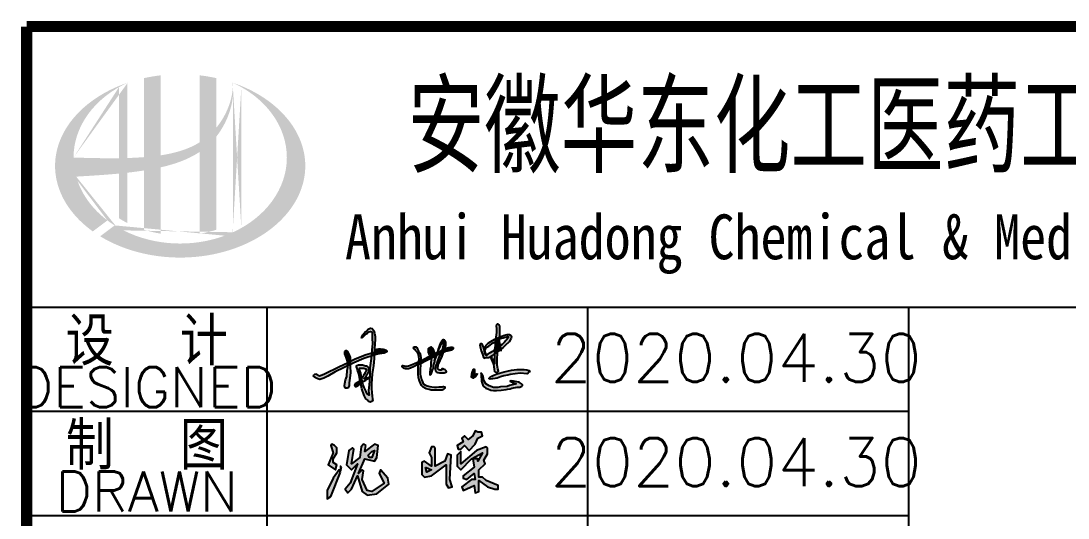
# Model space of a CAD drawing. Header units: millimetres. Extents: x 893615 to 896608, y 39650 to 40458.
# Drawn here: x 895467.2 to 895532.5, y 39689.5 to 39720.5 of the extents above; entities that cross this region are included whole.
import ezdxf
from ezdxf.enums import TextEntityAlignment as Align

# ---------------------------------------------------------------- set-up
doc = ezdxf.new("R2010")
doc.units = ezdxf.units.MM
doc.header["$LTSCALE"] = 1000
doc.header["$MEASUREMENT"] = 0
doc.layers.add('HATCH', color=8, linetype='Continuous')
doc.styles.add('ECEC_TQ', font='txt_l.shx', dxfattribs={"bigfont": 'hztxt_l.shx'})
doc.styles.add('ECEC_TQ_S', font='')
doc.styles.get('ECEC_TQ_S').set_extended_font_data('SimSun')

msp = doc.modelspace()

# ---------------------------------------------------------------- hatches: boundary and pattern name
h = msp.add_hatch(color=256)
edge = h.paths.add_edge_path()
edge.add_spline(control_points=[(895475.93, 39711.362), (895475.991, 39711.375), (895476.052, 39711.39), (895476.543, 39711.508), (895476.969, 39711.638), (895477.719, 39711.95), (895478.048, 39712.119), (895478.357, 39712.325)], knot_values=[61.629012, 61.629012, 61.629012, 61.629012, 63.330431, 63.330431, 75.353634, 75.353634, 85.398649, 85.398649, 85.398649, 85.398649], degree=3, periodic=0)
edge.add_line((895478.357, 39712.325), (895478.357, 39707.223))
edge.add_spline(control_points=[(895478.357, 39707.223), (895478.529, 39707.25), (895478.699, 39707.284), (895479.046, 39707.364), (895479.223, 39707.412), (895479.397, 39707.467)], knot_values=[4.908456, 4.908456, 4.908456, 4.908456, 4.992821, 4.992821, 5.083034, 5.083034, 5.083034, 5.083034], degree=3, periodic=0)
edge.add_line((895479.397, 39707.467), (895479.397, 39713.281))
edge.add_spline(control_points=[(895479.397, 39713.281), (895479.483, 39713.391), (895479.565, 39713.504), (895479.826, 39713.901), (895479.983, 39714.2), (895480.275, 39714.928), (895480.388, 39715.366), (895480.434, 39715.819), (895480.436, 39715.832), (895480.437, 39715.845)], knot_values=[97.991744, 97.991744, 97.991744, 97.991744, 101.64219, 101.64219, 110.337975, 110.337975, 121.934322, 121.934322, 122.270691, 122.270691, 122.270691, 122.270691], degree=3, periodic=0)
edge.add_line((895480.437, 39715.845), (895480.437, 39716.549))
edge.add_spline(control_points=[(895480.437, 39716.549), (895480.436, 39716.472), (895480.433, 39716.396), (895480.427, 39716.319)], knot_values=[126.194075, 126.194075, 126.194075, 126.194075, 128.396762, 128.396762, 128.396762, 128.396762], degree=3, periodic=0)
edge.add_spline(control_points=[(895480.427, 39716.319), (895480.422, 39716.257), (895480.416, 39716.195), (895480.408, 39716.133)], knot_values=[124.417049, 124.417049, 124.417049, 124.417049, 126.194075, 126.194075, 126.194075, 126.194075], degree=3, periodic=0)
edge.add_spline(control_points=[(895480.408, 39716.133), (895480.397, 39716.041), (895480.382, 39715.95), (895480.364, 39715.859)], knot_values=[121.80529, 121.80529, 121.80529, 121.80529, 124.417049, 124.417049, 124.417049, 124.417049], degree=3, periodic=0)
edge.add_spline(control_points=[(895480.364, 39715.859), (895480.34, 39715.738), (895480.311, 39715.616), (895480.276, 39715.496)], knot_values=[118.31574, 118.31574, 118.31574, 118.31574, 121.80529, 121.80529, 121.80529, 121.80529], degree=3, periodic=0)
edge.add_spline(control_points=[(895480.276, 39715.496), (895480.241, 39715.375), (895480.201, 39715.255), (895480.155, 39715.136)], knot_values=[114.795988, 114.795988, 114.795988, 114.795988, 118.31574, 118.31574, 118.31574, 118.31574], degree=3, periodic=0)
edge.add_spline(control_points=[(895480.155, 39715.136), (895480.11, 39715.019), (895480.061, 39714.904), (895480.006, 39714.791)], knot_values=[111.329641, 111.329641, 111.329641, 111.329641, 114.795988, 114.795988, 114.795988, 114.795988], degree=3, periodic=0)
edge.add_spline(control_points=[(895480.006, 39714.791), (895479.951, 39714.675), (895479.891, 39714.562), (895479.826, 39714.451)], knot_values=[107.79529, 107.79529, 107.79529, 107.79529, 111.329641, 111.329641, 111.329641, 111.329641], degree=3, periodic=0)
edge.add_spline(control_points=[(895479.826, 39714.451), (895479.763, 39714.343), (895479.696, 39714.237), (895479.625, 39714.134)], knot_values=[104.343579, 104.343579, 104.343579, 104.343579, 107.79529, 107.79529, 107.79529, 107.79529], degree=3, periodic=0)
edge.add_spline(control_points=[(895479.625, 39714.134), (895479.553, 39714.031), (895479.477, 39713.93), (895479.397, 39713.833)], knot_values=[100.8507, 100.8507, 100.8507, 100.8507, 104.343579, 104.343579, 104.343579, 104.343579], degree=3, periodic=0)
edge.add_line((895479.397, 39713.833), (895479.397, 39716.926))
edge.add_spline(control_points=[(895479.397, 39716.926), (895479.056, 39717.002), (895478.709, 39717.06), (895478.357, 39717.101)], knot_values=[4.423999, 4.423999, 4.423999, 4.423999, 4.558741, 4.558741, 4.558741, 4.558741], degree=3, periodic=0)
edge.add_line((895478.357, 39717.101), (895478.357, 39712.92))
edge.add_spline(control_points=[(895478.357, 39712.92), (895477.637, 39712.474), (895476.795, 39712.242), (895475.93, 39712.112)], knot_values=[63.246215, 63.246215, 63.246215, 63.246215, 87.689124, 87.689124, 87.689124, 87.689124], degree=3, periodic=0)
edge.add_line((895475.93, 39712.112), (895475.93, 39717.101))
edge.add_spline(control_points=[(895475.93, 39717.101), (895475.579, 39717.06), (895475.231, 39717.002), (895474.89, 39716.926)], knot_values=[4.866038, 4.866038, 4.866038, 4.866038, 5.000777, 5.000777, 5.000777, 5.000777], degree=3, periodic=0)
edge.add_line((895474.89, 39716.926), (895474.89, 39711.998))
edge.add_spline(control_points=[(895474.89, 39711.998), (895474.873, 39711.996), (895474.524, 39711.97), (895474.178, 39711.952), (895473.85, 39711.942)], knot_values=[43.657356, 43.657356, 43.657356, 43.657356, 44.134253, 53.497092, 53.497092, 53.497092, 53.497092], degree=3, periodic=0)
edge.add_line((895473.85, 39711.942), (895473.85, 39716.633))
edge.add_spline(control_points=[(895473.85, 39716.633), (895473.68, 39716.575), (895473.512, 39716.512), (895473.348, 39716.445)], knot_values=[5.14157, 5.14157, 5.14157, 5.14157, 5.212921, 5.212921, 5.212921, 5.212921], degree=3, periodic=0)
edge.add_spline(control_points=[(895473.348, 39716.445), (895473.279, 39716.416), (895473.211, 39716.387), (895472.888, 39716.245), (895472.643, 39716.123), (895472.408, 39715.991)], knot_values=[5.212921, 5.212921, 5.212921, 5.212921, 5.24296, 5.24296, 5.355623, 5.355623, 5.355623, 5.355623], degree=3, periodic=0)
edge.add_spline(control_points=[(895472.408, 39715.991), (895472.259, 39715.907), (895472.115, 39715.82), (895471.975, 39715.729)], knot_values=[5.355623, 5.355623, 5.355623, 5.355623, 5.426974, 5.426974, 5.426974, 5.426974], degree=3, periodic=0)
edge.add_spline(control_points=[(895471.975, 39715.729), (895471.901, 39715.681), (895471.828, 39715.631), (895471.693, 39715.537), (895471.631, 39715.491), (895471.57, 39715.445)], knot_values=[5.426974, 5.426974, 5.426974, 5.426974, 5.464765, 5.464765, 5.498325, 5.498325, 5.498325, 5.498325], degree=3, periodic=0)
edge.add_spline(control_points=[(895471.57, 39715.445), (895471.309, 39715.25), (895471.068, 39715.041), (895470.849, 39714.821)], knot_values=[5.498325, 5.498325, 5.498325, 5.498325, 5.641027, 5.641027, 5.641027, 5.641027], degree=3, periodic=0)
edge.add_spline(control_points=[(895470.849, 39714.821), (895470.779, 39714.751), (895470.712, 39714.68), (895470.507, 39714.454), (895470.378, 39714.296), (895470.26, 39714.134)], knot_values=[5.641027, 5.641027, 5.641027, 5.641027, 5.686569, 5.686569, 5.783729, 5.783729, 5.783729, 5.783729], degree=3, periodic=0)
edge.add_spline(control_points=[(895470.26, 39714.134), (895470.109, 39713.926), (895469.976, 39713.712), (895469.845, 39713.462), (895469.829, 39713.431), (895469.813, 39713.399)], knot_values=[5.783729, 5.783729, 5.783729, 5.783729, 5.908374, 5.908374, 5.92643, 5.92643, 5.92643, 5.92643], degree=3, periodic=0)
edge.add_spline(control_points=[(895469.813, 39713.399), (895469.688, 39713.148), (895469.588, 39712.891), (895469.513, 39712.632)], knot_values=[5.92643, 5.92643, 5.92643, 5.92643, 6.069132, 6.069132, 6.069132, 6.069132], degree=3, periodic=0)
edge.add_spline(control_points=[(895469.513, 39712.632), (895469.481, 39712.521), (895469.453, 39712.409), (895469.399, 39712.148), (895469.377, 39711.997), (895469.362, 39711.847)], knot_values=[6.069132, 6.069132, 6.069132, 6.069132, 6.130179, 6.130179, 6.211834, 6.211834, 6.211834, 6.211834], degree=3, periodic=0)
edge.add_spline(control_points=[(895469.362, 39711.847), (895469.35, 39711.715), (895469.344, 39711.583), (895469.344, 39711.451)], knot_values=[6.211834, 6.211834, 6.211834, 6.211834, 6.283185, 6.283185, 6.283185, 6.283185], degree=3, periodic=0)
edge.add_spline(control_points=[(895469.344, 39711.451), (895469.344, 39711.358), (895469.347, 39711.265), (895469.353, 39711.171)], knot_values=[6.283185, 6.283185, 6.283185, 6.283185, 6.333655, 6.333655, 6.333655, 6.333655], degree=3, periodic=0)
edge.add_spline(control_points=[(895469.353, 39711.171), (895469.366, 39710.985), (895469.391, 39710.799), (895469.428, 39710.614)], knot_values=[6.333655, 6.333655, 6.333655, 6.333655, 6.434594, 6.434594, 6.434594, 6.434594], degree=3, periodic=0)
edge.add_spline(control_points=[(895469.428, 39710.614), (895469.431, 39710.601), (895469.433, 39710.589), (895469.473, 39710.404), (895469.52, 39710.232), (895469.579, 39710.062)], knot_values=[6.434594, 6.434594, 6.434594, 6.434594, 6.441278, 6.441278, 6.535532, 6.535532, 6.535532, 6.535532], degree=3, periodic=0)
edge.add_spline(control_points=[(895469.579, 39710.062), (895469.642, 39709.88), (895469.717, 39709.699), (895469.804, 39709.522)], knot_values=[6.535532, 6.535532, 6.535532, 6.535532, 6.636471, 6.636471, 6.636471, 6.636471], degree=3, periodic=0)
edge.add_spline(control_points=[(895469.804, 39709.522), (895469.826, 39709.477), (895469.849, 39709.432), (895469.943, 39709.256), (895470.019, 39709.125), (895470.103, 39708.997)], knot_values=[6.636471, 6.636471, 6.636471, 6.636471, 6.661894, 6.661894, 6.73741, 6.73741, 6.73741, 6.73741], degree=3, periodic=0)
edge.add_spline(control_points=[(895470.103, 39708.997), (895470.215, 39708.825), (895470.339, 39708.657), (895470.474, 39708.494)], knot_values=[6.73741, 6.73741, 6.73741, 6.73741, 6.838349, 6.838349, 6.838349, 6.838349], degree=3, periodic=0)
edge.add_spline(control_points=[(895470.474, 39708.494), (895470.533, 39708.422), (895470.594, 39708.351), (895470.74, 39708.192), (895470.825, 39708.103), (895470.914, 39708.017)], knot_values=[6.838349, 6.838349, 6.838349, 6.838349, 6.88251, 6.88251, 6.939288, 6.939288, 6.939288, 6.939288], degree=3, periodic=0)
edge.add_spline(control_points=[(895470.914, 39708.017), (895471.072, 39707.863), (895471.24, 39707.715), (895471.419, 39707.573)], knot_values=[6.939288, 6.939288, 6.939288, 6.939288, 7.040227, 7.040227, 7.040227, 7.040227], degree=3, periodic=0)
edge.add_spline(control_points=[(895471.419, 39707.573), (895471.509, 39707.502), (895471.601, 39707.433), (895471.695, 39707.365)], knot_values=[7.040227, 7.040227, 7.040227, 7.040227, 7.090696, 7.090696, 7.090696, 7.090696], degree=3, periodic=0)
edge.add_line((895471.695, 39707.365), (895472.607, 39708.049))
edge.add_ellipse((895477.144, 39711.971), major_axis=(6.65, 0), ratio=0.806676, start_angle=192.81901, end_angle=226.98533, ccw=False)
edge.add_spline(control_points=[(895470.659, 39710.781), (895470.9, 39710.796), (895471.14, 39710.81), (895472.027, 39710.865), (895472.675, 39710.909), (895473.33, 39710.972)], knot_values=[11.398263, 11.398263, 11.398263, 11.398263, 18.40729, 18.40729, 37.18094, 37.18094, 37.18094, 37.18094], degree=3, periodic=0)
edge.add_line((895473.33, 39710.972), (895473.33, 39708.181))
edge.add_spline(control_points=[(895473.33, 39708.181), (895473.366, 39708.159), (895473.402, 39708.137), (895473.571, 39708.035), (895473.709, 39707.959), (895473.85, 39707.888)], knot_values=[4.049945, 4.049945, 4.049945, 4.049945, 4.072021, 4.072021, 4.153257, 4.153257, 4.153257, 4.153257], degree=3, periodic=0)
edge.add_line((895473.85, 39707.888), (895473.85, 39711.026))
edge.add_spline(control_points=[(895473.85, 39711.026), (895474.172, 39711.063), (895474.496, 39711.105), (895474.845, 39711.159), (895474.867, 39711.163), (895474.89, 39711.166)], knot_values=[42.135009, 42.135009, 42.135009, 42.135009, 51.307228, 51.307228, 51.948574, 51.948574, 51.948574, 51.948574], degree=3, periodic=0)
edge.add_line((895474.89, 39711.166), (895474.89, 39707.467))
edge.add_spline(control_points=[(895474.89, 39707.467), (895475.227, 39707.362), (895475.575, 39707.28), (895475.93, 39707.223)], knot_values=[4.34174, 4.34174, 4.34174, 4.34174, 4.516316, 4.516316, 4.516316, 4.516316], degree=3, periodic=0)
edge.add_line((895475.93, 39707.223), (895475.93, 39711.362))
edge = h.paths.add_edge_path(flags=16)
edge.add_ellipse((895477.144, 39711.971), major_axis=(6.65, 0), ratio=0.806676, start_angle=124.98746, end_angle=179.99898, ccw=False)
edge.add_line((895473.33, 39716.366), (895473.33, 39711.93))
edge.add_spline(control_points=[(895473.33, 39711.93), (895472.377, 39711.917), (895471.437, 39711.947), (895470.493, 39711.971)], knot_values=[11.27373, 11.27373, 11.27373, 11.27373, 38.687513, 38.687513, 38.687513, 38.687513], degree=3, periodic=0)
edge = h.paths.add_edge_path()
edge.add_spline(control_points=[(895472.155, 39707.06), (895472.466, 39706.87), (895472.797, 39706.697), (895473.643, 39706.325), (895474.176, 39706.146), (895475.283, 39705.881), (895475.858, 39705.794), (895477.019, 39705.716), (895477.606, 39705.725), (895478.762, 39705.84), (895479.331, 39705.945), (895480.421, 39706.246), (895480.942, 39706.441), (895481.911, 39706.91), (895482.359, 39707.183), (895483.159, 39707.793), (895483.51, 39708.129), (895484.104, 39708.843), (895484.345, 39709.222), (895484.709, 39710.003), (895484.831, 39710.406), (895484.957, 39711.218), (895484.96, 39711.627), (895484.845, 39712.442), (895484.727, 39712.847), (895484.371, 39713.634), (895484.133, 39714.017), (895483.545, 39714.738), (895483.195, 39715.078), (895482.397, 39715.694), (895481.949, 39715.971), (895481.137, 39716.369), (895480.793, 39716.511), (895480.437, 39716.633)], knot_values=[0.886421, 0.886421, 0.886421, 0.886421, 1.040557, 1.040557, 1.261172, 1.261172, 1.481788, 1.481788, 1.702404, 1.702404, 1.92302, 1.92302, 2.143636, 2.143636, 2.364252, 2.364252, 2.584868, 2.584868, 2.805484, 2.805484, 3.026099, 3.026099, 3.246715, 3.246715, 3.46852, 3.46852, 3.690325, 3.690325, 3.91213, 3.91213, 4.133935, 4.133935, 4.283209, 4.283209, 4.283209, 4.283209], degree=3, periodic=0)
edge.add_line((895480.437, 39716.633), (895480.437, 39716.633))
edge.add_spline(control_points=[(895480.437, 39716.632), (895480.437, 39716.604), (895480.437, 39716.577), (895480.437, 39716.549)], knot_values=[128.396762, 128.396762, 128.396762, 128.396762, 129.192193, 129.192193, 129.192193, 129.192193], degree=3, periodic=0)
edge.add_line((895480.437, 39716.549), (895480.437, 39707.31))
edge.add_ellipse((895477.144, 39711.971), major_axis=(6.65, 0), ratio=0.806676, start_angle=232.10542, end_angle=299.68334, ccw=False)
edge.add_line((895473.059, 39707.738), (895472.155, 39707.06))
edge = h.paths.add_edge_path(flags=16)
edge.add_ellipse((895477.144, 39711.971), major_axis=(6.65, 0), ratio=0.806676, start_angle=304.98746, end_angle=415.01211, ccw=False)
edge.add_line((895480.957, 39707.576), (895480.957, 39716.366))
at = {"linetype": 'Continuous'}
h = msp.add_hatch(color=256, dxfattribs=at)
h.paths.add_polyline_path([(895493.729, 39692.796), (895493.729, 39691.586), (895493.88, 39691.36), (895494.107, 39691.435), (895493.955, 39691.889), (895494.031, 39693.401), (895493.804, 39693.477), (895493.653, 39693.023), (895493.048, 39692.721), (895493.048, 39693.855), (895492.972, 39693.931), (895492.821, 39693.931), (895492.67, 39693.553), (895492.821, 39693.25), (895492.821, 39692.721), (895492.367, 39693.023), (895492.216, 39692.948), (895492.216, 39692.191), (895492.367, 39692.04), (895492.821, 39692.116)])
h.paths.add_polyline_path([(895492.821, 39692.494), (895492.519, 39692.343), (895492.443, 39692.645)], flags=16)
h.paths.add_polyline_path([(895495.544, 39694.082), (895495.695, 39694.46), (895495.997, 39694.611), (895495.922, 39694.838), (895495.695, 39694.838), (895495.544, 39694.914), (895495.392, 39694.611), (895495.09, 39694.385), (895494.863, 39694.611), (895494.712, 39694.46), (895494.787, 39694.233), (895494.409, 39694.006), (895494.485, 39693.78), (895494.636, 39693.78), (895494.863, 39694.006), (895495.165, 39693.704)])
h.paths.add_polyline_path([(895496.3, 39693.477), (895496.3, 39693.855), (895496.224, 39693.931), (895495.619, 39693.704), (895494.636, 39692.872), (895494.636, 39693.628), (895494.409, 39693.401), (895494.409, 39692.721), (895494.636, 39692.494), (895495.317, 39693.175), (895495.997, 39693.553), (895495.695, 39693.023), (895495.695, 39693.175), (895495.392, 39693.175), (895495.468, 39692.645), (895494.787, 39692.116), (895494.787, 39691.965), (895495.014, 39691.889), (895495.468, 39692.267), (895495.544, 39691.889), (895495.317, 39691.889), (895494.712, 39691.435), (895494.787, 39691.208), (895495.468, 39691.511), (895495.544, 39691.057), (895495.77, 39691.133), (895495.77, 39691.813), (895496.3, 39691.435), (895496.754, 39691.284), (895496.98, 39691.284), (895496.98, 39691.511), (895496.224, 39691.813), (895495.997, 39692.04), (895495.77, 39692.04), (895495.77, 39692.494), (895496.149, 39692.872), (895496.073, 39693.099)])
h = msp.add_hatch(color=256, dxfattribs=at)
h.paths.add_polyline_path([(895486.681, 39692.948), (895486.681, 39693.175), (895486.908, 39693.553), (895486.908, 39693.855), (895486.757, 39694.006), (895486.605, 39694.082), (895486.53, 39694.006), (895486.681, 39693.553), (895486.379, 39692.796), (895486.832, 39692.494), (895486.908, 39692.796)])
h.paths.add_polyline_path([(895487.21, 39692.645), (895487.135, 39692.721), (895487.135, 39692.418)])
h.paths.add_polyline_path([(895487.135, 39692.343), (895487.059, 39692.494), (895486.681, 39691.965), (895486.303, 39691.208), (895486.303, 39690.679), (895486.53, 39690.83)])
h.paths.add_polyline_path([(895488.647, 39693.175), (895489.252, 39693.023), (895489.404, 39693.25), (895489.479, 39694.006), (895489.252, 39694.082), (895488.647, 39693.628), (895488.723, 39694.006), (895488.572, 39694.082), (895488.42, 39693.931), (895488.345, 39693.25), (895487.815, 39692.872), (895487.967, 39693.78), (895487.891, 39693.855), (895487.664, 39693.704), (895487.513, 39692.796), (895487.815, 39692.494), (895488.194, 39692.872), (895487.74, 39691.662), (895487.437, 39691.284), (895487.589, 39691.057), (895487.815, 39691.284), (895488.194, 39692.116), (895488.496, 39691.133), (895488.799, 39690.906), (895489.404, 39690.981), (895490.16, 39691.586), (895490.084, 39691.965), (895489.63, 39692.494), (895489.555, 39692.267), (895489.857, 39691.662), (895489.101, 39691.133), (895488.799, 39691.208), (895488.496, 39691.889), (895488.572, 39692.418), (895488.496, 39692.494), (895488.269, 39692.267)])
h.paths.add_polyline_path([(895488.874, 39693.401), (895489.101, 39693.628), (895489.252, 39693.704), (895489.101, 39693.25), (895488.95, 39693.25)], flags=16)
at = {"layer": 'HATCH'}
for points in [[(895497.074, 39701.313), (895497.064, 39701.443), (895497.032, 39701.534), (895496.969, 39701.576), (895496.91, 39701.576), (895496.868, 39701.53), (895496.85, 39701.453), (895496.857, 39701.303), (895496.864, 39701.061), (895496.815, 39700.77), (895496.807, 39700.659), (895496.853, 39700.686), (895496.997, 39700.745), (895497.076, 39700.782), (895497.081, 39700.899)], [(895489.282, 39700.364), (895489.304, 39700.599), (895489.301, 39700.805), (895489.261, 39701.024), (895489.218, 39701.16), (895489.178, 39701.23), (895489.122, 39701.299), (895489.01, 39701.32), (895488.946, 39701.302), (895488.871, 39701.256), (895488.756, 39701.15), (895488.679, 39701.099), (895488.606, 39701.005), (895488.532, 39700.917), (895488.489, 39700.821), (895488.48, 39700.786), (895488.554, 39700.779), (895488.618, 39700.853), (895488.75, 39700.964), (895488.817, 39701.025), (895488.918, 39701.092), (895489.016, 39701.119), (895489.084, 39701.092), (895489.111, 39701.005), (895489.124, 39700.705), (895489.131, 39700.344), (895489.087, 39699.966), (895489.075, 39699.785), (895489.252, 39699.836), (895489.259, 39699.995)], [(895497.076, 39700.782), (895496.997, 39700.745), (895496.853, 39700.686), (895496.807, 39700.659), (895496.794, 39700.482), (895497.006, 39700.604), (895497.069, 39700.645)], [(895497.789, 39700.83), (895497.75, 39700.872), (895497.662, 39700.93), (895497.61, 39700.935), (895497.533, 39700.932), (895497.452, 39700.91), (895497.306, 39700.866), (895497.192, 39700.834), (895497.102, 39700.795), (895497.076, 39700.782), (895497.069, 39700.645), (895497.122, 39700.68), (895497.278, 39700.733), (895497.404, 39700.767), (895497.511, 39700.789), (895497.558, 39700.798), (895497.607, 39700.796), (895497.623, 39700.771), (895497.513, 39700.611), (895497.446, 39700.561), (895497.359, 39700.458), (895497.21, 39700.3), (895497.11, 39700.24), (895497.124, 39700.169), (895497.162, 39700.031), (895497.257, 39700.109), (895497.415, 39700.254), (895497.656, 39700.483), (895497.779, 39700.706), (895497.796, 39700.776)], [(895489.945, 39699.808), (895490.019, 39699.859), (895490.022, 39699.903), (895489.978, 39699.96), (895489.933, 39699.983), (895489.875, 39699.998), (895489.807, 39700.014), (895489.692, 39700.026), (895489.611, 39700.03), (895489.535, 39700.03), (895489.475, 39700.02), (895489.413, 39700.008), (895489.366, 39699.987), (895489.37, 39699.962), (895489.421, 39699.95), (895489.49, 39699.934), (895489.56, 39699.919), (895489.498, 39699.901), (895489.355, 39699.866), (895489.252, 39699.836), (895489.245, 39699.652), (895489.292, 39699.668), (895489.454, 39699.701), (895489.712, 39699.744), (895489.854, 39699.761)], [(895492.135, 39699.616), (895492.084, 39699.774), (895492.01, 39699.895), (895491.94, 39700.01), (895491.893, 39700.114), (895491.85, 39700.163), (895491.755, 39700.167), (895491.701, 39700.118), (895491.712, 39700.052), (895491.742, 39700.018), (895491.769, 39699.988), (895491.807, 39699.935), (895491.876, 39699.864), (895491.943, 39699.801), (895491.974, 39699.726), (895492.028, 39699.55), (895492.041, 39699.398), (895492.021, 39699.254), (895492.018, 39699.234), (895492.146, 39699.288), (895492.15, 39699.468)], [(895492.93, 39699.93), (895492.878, 39700.086), (895492.786, 39700.162), (895492.741, 39700.15), (895492.677, 39700.102), (895492.633, 39700.05), (895492.633, 39699.966), (895492.633, 39699.826), (895492.697, 39699.665), (895492.72, 39699.598), (895492.731, 39699.603), (895493.001, 39699.717)], [(895493.353, 39700.171), (895493.425, 39700.332), (895493.475, 39700.422), (895493.511, 39700.453), (895493.552, 39700.489), (895493.577, 39700.493), (895493.585, 39700.445), (895493.567, 39700.351), (895493.514, 39700.145), (895493.501, 39700.029), (895493.471, 39699.942), (895493.484, 39699.95), (895493.554, 39699.99), (895493.652, 39700.031), (895493.675, 39700.084), (895493.713, 39700.269), (895493.697, 39700.425), (895493.678, 39700.497), (895493.661, 39700.541), (895493.643, 39700.567), (895493.623, 39700.582), (895493.561, 39700.599), (895493.53, 39700.599), (895493.454, 39700.511), (895493.422, 39700.462), (895493.388, 39700.409), (895493.351, 39700.351), (895493.309, 39700.244), (895493.28, 39700.114), (895493.237, 39700.02), (895493.207, 39699.944), (895493.201, 39699.887), (895493.169, 39699.808), (895493.197, 39699.823), (895493.216, 39699.83), (895493.259, 39699.952)], [(895493.652, 39700.031), (895493.554, 39699.99), (895493.484, 39699.95), (895493.471, 39699.942), (895493.429, 39699.821), (895493.378, 39699.735), (895493.526, 39699.787), (895493.549, 39699.799)], [(895494.063, 39699.945), (895494.11, 39699.969), (895494.132, 39699.992), (895494.153, 39700.027), (895494.168, 39700.065), (895494.168, 39700.093), (895494.164, 39700.104), (895494.155, 39700.117), (895494.108, 39700.133), (895494.015, 39700.133), (895493.965, 39700.126), (895493.895, 39700.113), (895493.818, 39700.096), (895493.741, 39700.07), (895493.664, 39700.036), (895493.652, 39700.031), (895493.549, 39699.799), (895493.677, 39699.867), (895493.904, 39699.91)], [(895496.052, 39700.106), (895496.037, 39700.145), (895495.981, 39700.281), (895495.946, 39700.351), (895495.938, 39700.374), (895495.895, 39700.366), (895495.878, 39700.335), (895495.837, 39700.277), (895495.869, 39700.089), (895495.912, 39699.908), (895495.984, 39699.709), (895496.065, 39699.507), (895496.151, 39699.45), (895496.193, 39699.475), (895496.23, 39699.481), (895496.255, 39699.482), (895496.305, 39699.482), (895496.36, 39699.483), (895496.431, 39699.503), (895496.593, 39699.608), (895496.686, 39699.685), (895496.739, 39699.721), (895496.741, 39699.98), (895496.583, 39699.857), (895496.464, 39699.783), (895496.393, 39699.74), (895496.337, 39699.709), (895496.263, 39699.656), (895496.237, 39699.622), (895496.16, 39699.683), (895496.126, 39699.769), (895496.098, 39699.91)], [(895496.379, 39700.213), (895496.663, 39700.407), (895496.794, 39700.482), (895496.807, 39700.659), (895496.764, 39700.634), (895496.518, 39700.495), (895496.343, 39700.398), (895496.059, 39700.078), (895496.098, 39699.91), (895496.126, 39699.769), (895496.16, 39699.683), (895496.237, 39699.622), (895496.148, 39699.907), (895496.182, 39700.023), (895496.227, 39700.112)], [(895496.914, 39700.097), (895496.741, 39699.98), (895496.739, 39699.721), (895496.922, 39699.846)], [(895497.069, 39700.645), (895497.006, 39700.604), (895496.794, 39700.482), (895496.776, 39700.243), (895496.741, 39699.98), (895496.914, 39700.097), (895496.911, 39700.209), (895496.906, 39700.391), (895496.908, 39700.424), (895496.923, 39700.471), (895496.951, 39700.406), (895496.964, 39700.295), (895496.966, 39700.265), (895496.972, 39700.192), (895496.988, 39700.15), (895497.11, 39700.24), (895497.078, 39700.401), (895497.06, 39700.478)], [(895497.018, 39700.015), (895496.986, 39700.13), (895496.988, 39700.15), (895496.932, 39700.108), (895496.914, 39700.097), (895496.922, 39699.846), (895496.999, 39699.899), (895497.067, 39699.955)], [(895497.124, 39700.169), (895497.11, 39700.24), (895497.109, 39700.24), (895496.988, 39700.15), (895496.986, 39700.13), (895497.018, 39700.015), (895497.067, 39699.955), (895497.162, 39700.031)], [(895497.162, 39700.031), (895497.067, 39699.955), (895497.166, 39699.924)], [(895487.732, 39699.489), (895487.649, 39699.71), (895487.579, 39699.877), (895487.491, 39699.934), (895487.408, 39699.877), (895487.414, 39699.814), (895487.403, 39699.726), (895487.446, 39699.627), (895487.52, 39699.462), (895487.55, 39699.329), (895487.585, 39699.165), (895487.745, 39699.253), (895487.746, 39699.304)], [(895488.594, 39699.426), (895489.061, 39699.588), (895489.075, 39699.785), (895489.046, 39699.777), (895488.739, 39699.676), (895488.049, 39699.422), (895487.745, 39699.253), (895487.741, 39699.059), (895487.964, 39699.17)], [(895488.532, 39697.842), (895488.507, 39697.947), (895488.432, 39697.881), (895488.399, 39697.853), (895488.399, 39697.852), (895488.475, 39697.534), (895488.618, 39697.122), (895488.728, 39696.923), (895488.79, 39696.869), (895488.816, 39696.828), (895488.893, 39696.76), (895489.002, 39696.704), (895489.041, 39696.73), (895489.075, 39696.762), (895489.148, 39696.807), (895489.127, 39696.917), (895489.11, 39697.077), (895489.09, 39697.305), (895489.063, 39697.558), (895489.066, 39697.843), (895489.095, 39698.165), (895489.122, 39698.474), (895489.192, 39698.968), (895489.237, 39699.444), (895489.245, 39699.652), (895489.061, 39699.588), (895489.05, 39699.426), (895488.976, 39698.849), (895488.969, 39698.605), (895488.959, 39698.423), (895488.939, 39698.058), (895488.918, 39697.779), (895488.895, 39697.458), (895488.915, 39697.257), (895488.929, 39697.139), (895488.802, 39697.229), (895488.736, 39697.37), (895488.617, 39697.618)], [(895489.252, 39699.836), (895489.075, 39699.785), (895489.061, 39699.588), (895489.245, 39699.652)], [(895492.723, 39699.414), (895492.786, 39699.445), (895492.743, 39699.532), (895492.72, 39699.598), (895492.604, 39699.541), (895492.192, 39699.308), (895492.146, 39699.288), (895492.134, 39699.116), (895492.205, 39699.143), (895492.401, 39699.24)], [(895493.014, 39699.393), (895493.019, 39699.559), (895492.786, 39699.445), (895492.791, 39699.337), (895492.777, 39699.179), (895492.762, 39698.926), (895492.737, 39698.775), (895492.728, 39698.672), (895492.718, 39698.613), (895492.716, 39698.563), (895492.716, 39698.518), (895492.709, 39698.462), (895492.71, 39698.433), (895492.715, 39698.42), (895492.722, 39698.414), (895492.749, 39698.415), (895492.778, 39698.459), (895492.828, 39698.639), (895492.869, 39698.76), (895492.91, 39698.816), (895492.922, 39698.996), (895492.962, 39699.132), (895492.994, 39699.224)], [(895493.021, 39699.656), (895493.001, 39699.717), (895492.731, 39699.603), (895492.72, 39699.598), (895492.743, 39699.532), (895492.786, 39699.445), (895493.019, 39699.559)], [(895493.169, 39699.808), (895493.014, 39699.723), (895493.001, 39699.717), (895493.021, 39699.656), (895493.019, 39699.559), (895493.056, 39699.577), (895493.107, 39699.606)], [(895493.139, 39699.625), (895493.107, 39699.606), (895493.034, 39699.442), (895493.012, 39699.378), (895493.001, 39699.284), (895493.083, 39699.484)], [(895493.473, 39699.576), (895493.537, 39699.772), (895493.549, 39699.799), (895493.526, 39699.787), (895493.378, 39699.735), (895493.331, 39699.652), (895493.253, 39699.453), (895493.182, 39699.284), (895493.138, 39699.148), (895493.103, 39699.06), (895493.064, 39698.933), (895493.048, 39698.791), (895493.057, 39698.696), (895493.124, 39698.61), (895493.144, 39698.585), (895493.213, 39698.558), (895493.312, 39698.541), (895493.377, 39698.539), (895493.486, 39698.539), (895493.604, 39698.543), (895493.675, 39698.566), (895493.71, 39698.582), (895493.739, 39698.602), (895493.745, 39698.633), (895493.737, 39698.671), (895493.655, 39698.727), (895493.605, 39698.746), (895493.512, 39698.78), (895493.461, 39698.788), (895493.461, 39698.75), (895493.458, 39698.725), (895493.406, 39698.712), (895493.337, 39698.715), (895493.268, 39698.733), (895493.23, 39698.763), (895493.214, 39698.814), (895493.238, 39699.033), (895493.356, 39699.32)], [(895493.216, 39699.83), (895493.197, 39699.823), (895493.169, 39699.808), (895493.107, 39699.606), (895493.139, 39699.625), (895493.182, 39699.732)], [(895493.429, 39699.821), (895493.471, 39699.942), (895493.381, 39699.893), (895493.216, 39699.83), (895493.182, 39699.732), (895493.139, 39699.625), (895493.258, 39699.693), (895493.378, 39699.735)], [(895496.925, 39699.74), (895496.922, 39699.846), (895496.739, 39699.721), (895496.738, 39699.454), (895496.736, 39699.24), (895496.738, 39699.11), (895496.685, 39699.243), (895496.657, 39699.35), (895496.622, 39699.426), (895496.574, 39699.445), (895496.547, 39699.457), (895496.526, 39699.459), (895496.518, 39699.43), (895496.534, 39699.384), (895496.592, 39699.272), (895496.619, 39699.212), (895496.65, 39699.118), (895496.684, 39699.067), (895496.7, 39698.941), (895496.728, 39698.741), (895496.751, 39698.625), (895496.856, 39698.54), (895496.936, 39698.577), (895496.991, 39698.641), (895496.957, 39698.787), (895496.911, 39699.016), (895496.9, 39699.215), (895496.9, 39699.417)], [(895486.801, 39698.611), (895487.333, 39698.856), (895487.594, 39698.986), (895487.59, 39699.141), (895487.585, 39699.165), (895487.074, 39698.933), (895486.094, 39698.449), (895485.825, 39698.347), (895485.601, 39698.484), (895485.549, 39698.462), (895485.514, 39698.435), (895485.478, 39698.4), (895485.46, 39698.363), (895485.485, 39698.309), (895485.524, 39698.279), (895485.59, 39698.252), (895485.65, 39698.213), (895485.726, 39698.169), (895485.86, 39698.122), (895485.971, 39698.159), (895486.091, 39698.202), (895486.345, 39698.334)], [(895487.755, 39698.559), (895487.739, 39698.934), (895487.741, 39699.059), (895487.594, 39698.986), (895487.597, 39698.871), (895487.559, 39698.712), (895487.534, 39698.315), (895487.455, 39698.11), (895487.403, 39697.877), (895487.394, 39697.72), (895487.428, 39697.607), (895487.459, 39697.575), (895487.545, 39697.575), (895487.619, 39697.611), (895487.676, 39697.756), (895487.68, 39697.925), (895487.721, 39698.209)], [(895487.745, 39699.253), (895487.585, 39699.165), (895487.59, 39699.141), (895487.594, 39698.986), (895487.741, 39699.059)], [(895488.807, 39698.946), (895488.77, 39698.97), (895488.699, 39698.986), (895488.635, 39699.007), (895488.578, 39699.02), (895488.514, 39699.03), (895488.453, 39699.037), (895488.355, 39699.037), (895488.271, 39699.037), (895488.166, 39699.007), (895488.139, 39698.966), (895488.139, 39698.916), (895488.17, 39698.801), (895488.2, 39698.707), (895488.278, 39698.481), (895488.335, 39698.151), (895488.36, 39698.035), (895488.457, 39698.159), (895488.447, 39698.203), (895488.402, 39698.514), (895488.328, 39698.725), (895488.319, 39698.825), (895488.41, 39698.84), (895488.601, 39698.822), (895488.656, 39698.816), (895488.697, 39698.796), (895488.728, 39698.781), (895488.738, 39698.746), (895488.738, 39698.703), (895488.721, 39698.61), (895488.673, 39698.536), (895488.617, 39698.436), (895488.578, 39698.371), (895488.556, 39698.334), (895488.528, 39698.29), (895488.495, 39698.229), (895488.457, 39698.159), (895488.507, 39697.947), (895488.562, 39697.994), (895488.634, 39698.042), (895488.714, 39698.092), (895488.775, 39698.138), (895488.866, 39698.188), (895488.948, 39698.224), (895488.951, 39698.281), (895488.914, 39698.27), (895488.812, 39698.231), (895488.769, 39698.214), (895488.658, 39698.183), (895488.593, 39698.169), (895488.622, 39698.191), (895488.693, 39698.272), (895488.72, 39698.316), (895488.746, 39698.37), (895488.784, 39698.424), (895488.831, 39698.501), (895488.875, 39698.626), (895488.881, 39698.71), (895488.881, 39698.774), (895488.878, 39698.825), (895488.861, 39698.889)], [(895491.915, 39699.034), (895491.995, 39699.064), (895492.018, 39699.234), (895491.897, 39699.183), (895491.495, 39699.028), (895491.37, 39698.969), (895491.253, 39698.948), (895491.161, 39698.957), (895491.1, 39698.974), (895491.034, 39699.007), (895491.007, 39698.997), (895490.986, 39698.972), (895490.983, 39698.929), (895491.007, 39698.887), (895491.038, 39698.85), (895491.068, 39698.823), (895491.113, 39698.801), (895491.191, 39698.791), (895491.282, 39698.785), (895491.37, 39698.791), (895491.506, 39698.839), (895491.733, 39698.933)], [(895492.107, 39698.642), (895492.11, 39698.783), (895492.125, 39698.989), (895492.134, 39699.116), (895491.995, 39699.064), (895491.982, 39698.969), (895491.988, 39698.685), (895491.978, 39698.461), (895491.999, 39698.251), (895492.056, 39698.044), (895492.125, 39697.895), (895492.19, 39697.748), (895492.303, 39697.642), (895492.485, 39697.545), (895492.678, 39697.504), (895492.789, 39697.469), (895493.034, 39697.454), (895493.301, 39697.461), (895493.405, 39697.462), (895493.48, 39697.468), (895493.558, 39697.491), (895493.63, 39697.567), (895493.648, 39697.604), (895493.648, 39697.62), (895493.635, 39697.658), (895493.608, 39697.671), (895493.571, 39697.684), (895493.544, 39697.69), (895493.473, 39697.677), (895493.268, 39697.663), (895493.125, 39697.651), (895493.003, 39697.64), (895492.838, 39697.659), (895492.715, 39697.685), (895492.543, 39697.726), (895492.405, 39697.782), (895492.304, 39697.859), (895492.243, 39697.986), (895492.181, 39698.133), (895492.144, 39698.297), (895492.114, 39698.457)], [(895492.146, 39699.288), (895492.018, 39699.234), (895491.995, 39699.064), (895492.134, 39699.116)], [(895495.627, 39698.392), (895495.677, 39698.453), (895495.694, 39698.464), (895495.637, 39698.468), (895495.564, 39698.443), (895495.524, 39698.418), (895495.496, 39698.423), (895495.493, 39698.45), (895495.493, 39698.488), (895495.488, 39698.546), (895495.488, 39698.588), (895495.488, 39698.648), (895495.486, 39698.684), (895495.486, 39698.729), (895495.481, 39698.759), (895495.416, 39698.764), (895495.395, 39698.711), (895495.358, 39698.611), (895495.313, 39698.46), (895495.298, 39698.38), (895495.287, 39698.332), (895495.295, 39698.282), (895495.363, 39698.239), (895495.413, 39698.224), (895495.453, 39698.227), (895495.534, 39698.29)], [(895497.316, 39698.345), (895497.565, 39698.401), (895497.728, 39698.432), (895498.027, 39698.483), (895498.332, 39698.513), (895498.785, 39698.475), (895498.818, 39698.508), (895498.892, 39698.577), (895498.938, 39698.605), (895498.904, 39698.676), (895498.765, 39698.729), (895498.589, 39698.742), (895498.368, 39698.747), (895498.144, 39698.74), (895497.809, 39698.709), (895497.527, 39698.64), (895497.354, 39698.597), (895496.903, 39698.48), (895496.707, 39698.396), (895496.575, 39698.34), (895496.458, 39698.256), (895496.394, 39698.185), (895496.478, 39698.144), (895496.6, 39698.172), (895496.641, 39698.175), (895496.786, 39698.195), (895496.898, 39698.213), (895497.018, 39698.248), (895497.115, 39698.294)], [(895488.457, 39698.159), (895488.36, 39698.035), (895488.399, 39697.853), (895488.432, 39697.881), (895488.507, 39697.947)], [(895496.025, 39698.329), (895495.948, 39698.469), (895495.898, 39698.543), (895495.9, 39698.425), (895495.936, 39698.013), (895496.011, 39697.777), (895496.071, 39697.679), (895496.192, 39697.574), (895496.332, 39697.533), (895496.518, 39697.465), (895496.673, 39697.438), (895496.863, 39697.436), (895497.159, 39697.461), (895497.46, 39697.495), (895497.549, 39697.515), (895497.712, 39697.549), (895497.825, 39697.579), (895498.16, 39697.642), (895498.267, 39697.65), (895498.318, 39697.65), (895498.439, 39697.703), (895498.485, 39697.751), (895498.487, 39697.799), (895498.424, 39697.85), (895498.354, 39697.904), (895498.308, 39697.932), (895498.231, 39697.959), (895498.124, 39697.981), (895497.924, 39698.013), (895497.782, 39698.039), (895497.721, 39698.025), (895497.836, 39697.961), (895497.88, 39697.942), (895497.993, 39697.896), (895498.041, 39697.866), (895498.086, 39697.844), (895497.686, 39697.757), (895497.54, 39697.698), (895497.105, 39697.658), (895496.944, 39697.619), (895496.687, 39697.619), (895496.418, 39697.729), (895496.206, 39697.848), (895496.083, 39698.069)], [(895488.399, 39697.853), (895488.36, 39698.035), (895488.204, 39697.94), (895488.056, 39697.855), (895488.027, 39697.81), (895488.019, 39697.773), (895488.064, 39697.695), (895488.125, 39697.684), (895488.234, 39697.742), (895488.308, 39697.788), (895488.369, 39697.827)]]:
    msp.add_hatch(color=256, dxfattribs=at).paths.add_polyline_path(points)

# ---------------------------------------------------------------- linework, layer by layer
for p, q in [((895467.565, 39702.645), (895577.565, 39702.645)), ((895482.565, 39670.145), (895482.565, 39702.645)), ((895502.565, 39670.145), (895502.565, 39702.645)), ((895522.565, 39670.145), (895522.565, 39702.645)), ((895467.565, 39696.145), (895522.565, 39696.145)), ((895467.565, 39689.645), (895522.565, 39689.645))]:
    msp.add_line(p, q)
at = {"const_width": 0.7}
for points in [[(895647.565, 39720.145), (895467.565, 39720.145)], [(895467.565, 39720.145), (895467.565, 39660.145)]]:
    msp.add_lwpolyline(points, dxfattribs=at)
for points in [[(895496.986, 39700.13), (895497.018, 39700.015), (895497.067, 39699.955), (895497.166, 39699.924), (895497.162, 39700.031), (895497.124, 39700.169), (895497.078, 39700.401), (895497.06, 39700.478), (895497.081, 39700.899), (895497.074, 39701.313), (895497.064, 39701.443), (895497.032, 39701.534), (895496.969, 39701.576), (895496.91, 39701.576), (895496.868, 39701.53), (895496.85, 39701.453), (895496.857, 39701.303), (895496.864, 39701.061), (895496.815, 39700.77), (895496.776, 39700.243), (895496.741, 39699.98), (895496.738, 39699.454), (895496.736, 39699.24), (895496.738, 39699.11), (895496.685, 39699.243), (895496.657, 39699.35), (895496.622, 39699.426)], [(895488.48, 39700.786), (895488.554, 39700.779), (895488.554, 39700.779), (895488.618, 39700.853), (895488.75, 39700.964), (895488.817, 39701.025), (895488.918, 39701.092), (895489.016, 39701.119), (895489.016, 39701.119), (895489.084, 39701.092), (895489.111, 39701.005), (895489.124, 39700.705), (895489.131, 39700.344), (895489.087, 39699.966), (895489.05, 39699.426), (895488.976, 39698.849), (895488.969, 39698.605), (895488.959, 39698.423), (895488.939, 39698.058), (895488.918, 39697.779), (895488.895, 39697.458), (895488.915, 39697.257), (895488.929, 39697.139), (895488.929, 39697.139), (895488.802, 39697.229), (895488.736, 39697.37), (895488.617, 39697.618), (895488.532, 39697.842), (895488.447, 39698.203), (895488.402, 39698.514), (895488.328, 39698.725), (895488.319, 39698.825), (895488.319, 39698.825), (895488.41, 39698.84), (895488.601, 39698.822), (895488.601, 39698.822), (895488.656, 39698.816), (895488.697, 39698.796), (895488.728, 39698.781), (895488.738, 39698.746), (895488.738, 39698.703), (895488.721, 39698.61), (895488.673, 39698.536), (895488.617, 39698.436), (895488.578, 39698.371), (895488.556, 39698.334), (895488.528, 39698.29), (895488.495, 39698.229), (895488.457, 39698.159), (895488.36, 39698.035), (895488.204, 39697.94), (895488.056, 39697.855), (895488.027, 39697.81), (895488.019, 39697.773), (895488.064, 39697.695), (895488.125, 39697.684), (895488.234, 39697.742), (895488.308, 39697.788), (895488.369, 39697.827), (895488.432, 39697.881), (895488.562, 39697.994), (895488.634, 39698.042), (895488.714, 39698.092), (895488.775, 39698.138), (895488.866, 39698.188), (895488.948, 39698.224)], [(895488.457, 39700.688), (895488.489, 39700.821), (895488.532, 39700.917), (895488.606, 39701.005), (895488.679, 39701.099), (895488.756, 39701.15), (895488.871, 39701.256), (895488.946, 39701.302), (895489.01, 39701.32), (895489.122, 39701.299), (895489.178, 39701.23), (895489.218, 39701.16), (895489.261, 39701.024), (895489.301, 39700.805), (895489.304, 39700.599), (895489.282, 39700.364), (895489.259, 39699.995), (895489.237, 39699.444), (895489.192, 39698.968), (895489.122, 39698.474), (895489.095, 39698.165), (895489.066, 39697.843), (895489.063, 39697.558), (895489.09, 39697.305), (895489.11, 39697.077), (895489.127, 39696.917), (895489.148, 39696.807), (895489.075, 39696.762), (895489.041, 39696.73), (895489.002, 39696.704), (895488.893, 39696.76), (895488.816, 39696.828), (895488.79, 39696.869), (895488.728, 39696.923), (895488.618, 39697.122), (895488.475, 39697.534), (895488.399, 39697.852), (895488.335, 39698.151), (895488.278, 39698.481), (895488.2, 39698.707), (895488.17, 39698.801), (895488.139, 39698.916), (895488.139, 39698.966), (895488.166, 39699.007), (895488.166, 39699.007), (895488.271, 39699.037), (895488.355, 39699.037), (895488.355, 39699.037), (895488.453, 39699.037), (895488.514, 39699.03), (895488.578, 39699.02), (895488.635, 39699.007), (895488.699, 39698.986), (895488.77, 39698.97), (895488.807, 39698.946), (895488.861, 39698.889), (895488.878, 39698.825), (895488.881, 39698.774), (895488.881, 39698.71), (895488.875, 39698.626), (895488.831, 39698.501), (895488.784, 39698.424), (895488.746, 39698.37), (895488.72, 39698.316), (895488.693, 39698.272), (895488.693, 39698.272), (895488.622, 39698.191), (895488.564, 39698.147)], [(895495.837, 39700.277), (895495.878, 39700.335), (895495.895, 39700.366), (895495.895, 39700.366), (895495.938, 39700.374), (895495.946, 39700.351), (895495.981, 39700.281), (895496.037, 39700.145), (895496.052, 39700.106), (895496.098, 39699.91), (895496.126, 39699.769), (895496.16, 39699.683), (895496.237, 39699.622), (895496.148, 39699.907), (895496.182, 39700.023), (895496.227, 39700.112), (895496.379, 39700.213), (895496.663, 39700.407), (895497.006, 39700.604), (895497.122, 39700.68), (895497.278, 39700.733), (895497.404, 39700.767), (895497.511, 39700.789), (895497.558, 39700.798), (895497.607, 39700.796), (895497.623, 39700.771), (895497.513, 39700.611), (895497.446, 39700.561), (895497.359, 39700.458), (895497.21, 39700.3), (895497.109, 39700.24), (895496.932, 39700.108), (895496.741, 39699.98), (895496.583, 39699.857), (895496.464, 39699.783), (895496.393, 39699.74), (895496.337, 39699.709), (895496.263, 39699.656), (895496.237, 39699.622)], [(895496.059, 39700.078), (895496.343, 39700.398), (895496.518, 39700.495), (895496.764, 39700.634), (895496.853, 39700.686), (895496.997, 39700.745), (895497.102, 39700.795), (895497.192, 39700.834), (895497.306, 39700.866), (895497.452, 39700.91), (895497.533, 39700.932), (895497.61, 39700.935), (895497.662, 39700.93), (895497.75, 39700.872), (895497.789, 39700.83), (895497.796, 39700.776), (895497.779, 39700.706), (895497.656, 39700.483), (895497.415, 39700.254), (895497.257, 39700.109), (895496.999, 39699.899), (895496.686, 39699.685), (895496.593, 39699.608), (895496.431, 39699.503), (895496.36, 39699.483), (895496.305, 39699.482), (895496.255, 39699.482), (895496.23, 39699.481), (895496.193, 39699.475), (895496.151, 39699.45)], [(895485.601, 39698.484), (895485.825, 39698.347), (895486.094, 39698.449), (895487.074, 39698.933), (895487.585, 39699.165), (895488.049, 39699.422), (895488.739, 39699.676), (895489.046, 39699.777), (895489.355, 39699.866), (895489.498, 39699.901), (895489.56, 39699.919), (895489.49, 39699.934), (895489.421, 39699.95), (895489.37, 39699.962), (895489.37, 39699.962), (895489.366, 39699.987), (895489.413, 39700.008), (895489.475, 39700.02), (895489.535, 39700.03), (895489.611, 39700.03), (895489.692, 39700.026), (895489.807, 39700.014), (895489.875, 39699.998), (895489.933, 39699.983), (895489.978, 39699.96), (895490.022, 39699.903), (895490.019, 39699.859), (895489.945, 39699.808), (895489.854, 39699.761), (895489.712, 39699.744), (895489.454, 39699.701), (895489.292, 39699.668), (895488.594, 39699.426), (895487.964, 39699.17), (895487.333, 39698.856), (895486.801, 39698.611), (895486.345, 39698.334), (895486.091, 39698.202), (895485.971, 39698.159), (895485.86, 39698.122), (895485.726, 39698.169), (895485.65, 39698.213), (895485.59, 39698.252), (895485.524, 39698.279), (895485.485, 39698.309), (895485.46, 39698.363), (895485.478, 39698.4), (895485.514, 39698.435), (895485.549, 39698.462), (895485.601, 39698.484)], [(895494.155, 39700.117), (895494.164, 39700.104), (895494.168, 39700.093), (895494.168, 39700.065), (895494.153, 39700.027), (895494.132, 39699.992), (895494.11, 39699.969), (895494.063, 39699.945), (895493.904, 39699.91), (895493.677, 39699.867), (895493.526, 39699.787), (895493.258, 39699.693), (895493.056, 39699.577), (895492.723, 39699.414), (895492.401, 39699.24), (895492.205, 39699.143), (895491.915, 39699.034), (895491.733, 39698.933), (895491.506, 39698.839), (895491.37, 39698.791), (895491.282, 39698.785), (895491.191, 39698.791), (895491.113, 39698.801), (895491.068, 39698.823), (895491.038, 39698.85), (895491.007, 39698.887), (895490.983, 39698.929), (895490.986, 39698.972), (895491.007, 39698.997), (895491.034, 39699.007)], [(895491.034, 39699.007), (895491.1, 39698.974), (895491.161, 39698.957), (895491.253, 39698.948), (895491.37, 39698.969), (895491.495, 39699.028), (895491.897, 39699.183), (895492.192, 39699.308), (895492.604, 39699.541), (895492.731, 39699.603), (895493.014, 39699.723), (895493.197, 39699.823), (895493.381, 39699.893), (895493.484, 39699.95), (895493.554, 39699.99), (895493.664, 39700.036), (895493.741, 39700.07), (895493.818, 39700.096), (895493.895, 39700.113), (895493.965, 39700.126), (895494.015, 39700.133), (895494.108, 39700.133), (895494.108, 39700.133), (895494.155, 39700.117)], [(895491.712, 39700.052), (895491.701, 39700.118), (895491.755, 39700.167), (895491.85, 39700.163), (895491.893, 39700.114), (895491.94, 39700.01), (895492.01, 39699.895), (895492.084, 39699.774), (895492.135, 39699.616), (895492.15, 39699.468), (895492.146, 39699.288), (895492.125, 39698.989), (895492.11, 39698.783), (895492.107, 39698.642), (895492.114, 39698.457), (895492.144, 39698.297), (895492.181, 39698.133), (895492.243, 39697.986), (895492.304, 39697.859), (895492.405, 39697.782), (895492.543, 39697.726), (895492.715, 39697.685), (895492.838, 39697.659), (895493.003, 39697.64), (895493.125, 39697.651), (895493.268, 39697.663), (895493.473, 39697.677), (895493.544, 39697.69), (895493.571, 39697.684), (895493.608, 39697.671), (895493.635, 39697.658), (895493.648, 39697.62), (895493.648, 39697.604), (895493.63, 39697.567), (895493.558, 39697.491), (895493.48, 39697.468), (895493.405, 39697.462), (895493.301, 39697.461), (895493.034, 39697.454), (895492.789, 39697.469), (895492.678, 39697.504), (895492.485, 39697.545), (895492.303, 39697.642), (895492.19, 39697.748), (895492.125, 39697.895), (895492.056, 39698.044), (895491.999, 39698.251), (895491.978, 39698.461), (895491.988, 39698.685), (895491.982, 39698.969), (895492.021, 39699.254), (895492.041, 39699.398), (895492.028, 39699.55), (895491.974, 39699.726), (895491.943, 39699.801), (895491.876, 39699.864), (895491.807, 39699.935), (895491.769, 39699.988), (895491.742, 39700.018), (895491.712, 39700.052)], [(895492.697, 39699.665), (895492.633, 39699.826), (895492.633, 39699.966), (895492.633, 39700.05), (895492.677, 39700.102), (895492.741, 39700.15), (895492.786, 39700.162), (895492.878, 39700.086), (895492.93, 39699.93), (895493.021, 39699.656), (895493.014, 39699.393), (895492.994, 39699.224), (895492.962, 39699.132), (895492.922, 39698.996), (895492.91, 39698.816), (895492.869, 39698.76), (895492.828, 39698.639), (895492.778, 39698.459), (895492.749, 39698.415), (895492.722, 39698.414)], [(895493.001, 39699.284), (895493.083, 39699.484), (895493.182, 39699.732), (895493.259, 39699.952), (895493.353, 39700.171), (895493.425, 39700.332), (895493.475, 39700.422), (895493.511, 39700.453), (895493.552, 39700.489), (895493.577, 39700.493), (895493.585, 39700.445), (895493.567, 39700.351), (895493.514, 39700.145), (895493.501, 39700.029), (895493.429, 39699.821), (895493.331, 39699.652), (895493.253, 39699.453), (895493.182, 39699.284), (895493.138, 39699.148), (895493.103, 39699.06), (895493.064, 39698.933), (895493.048, 39698.791), (895493.057, 39698.696), (895493.124, 39698.61), (895493.144, 39698.585), (895493.213, 39698.558), (895493.312, 39698.541), (895493.377, 39698.539), (895493.486, 39698.539), (895493.604, 39698.543), (895493.675, 39698.566), (895493.71, 39698.582), (895493.739, 39698.602), (895493.745, 39698.633), (895493.737, 39698.671), (895493.655, 39698.727), (895493.605, 39698.746), (895493.512, 39698.78), (895493.461, 39698.788), (895493.461, 39698.75), (895493.458, 39698.725), (895493.406, 39698.712), (895493.337, 39698.715), (895493.268, 39698.733), (895493.23, 39698.763), (895493.214, 39698.814), (895493.238, 39699.033), (895493.356, 39699.32), (895493.473, 39699.576), (895493.537, 39699.772), (895493.675, 39700.084), (895493.713, 39700.269), (895493.697, 39700.425), (895493.678, 39700.497), (895493.661, 39700.541), (895493.643, 39700.567), (895493.623, 39700.582), (895493.561, 39700.599), (895493.53, 39700.599), (895493.454, 39700.511), (895493.422, 39700.462), (895493.388, 39700.409), (895493.351, 39700.351), (895493.309, 39700.244), (895493.28, 39700.114), (895493.237, 39700.02), (895493.207, 39699.944), (895493.201, 39699.887)], [(895495.837, 39700.277), (895495.869, 39700.089), (895495.912, 39699.908), (895495.984, 39699.709), (895496.065, 39699.507), (895496.151, 39699.45)], [(895496.622, 39699.426), (895496.574, 39699.445), (895496.547, 39699.457), (895496.526, 39699.459), (895496.518, 39699.43), (895496.534, 39699.384), (895496.592, 39699.272), (895496.619, 39699.212), (895496.65, 39699.118), (895496.684, 39699.067), (895496.7, 39698.941), (895496.728, 39698.741), (895496.751, 39698.625), (895496.856, 39698.54), (895496.936, 39698.577), (895496.991, 39698.641), (895496.991, 39698.641), (895496.957, 39698.787), (895496.911, 39699.016), (895496.9, 39699.215), (895496.9, 39699.417), (895496.925, 39699.74), (895496.911, 39700.209), (895496.906, 39700.391), (895496.908, 39700.424), (895496.923, 39700.471), (895496.923, 39700.471), (895496.951, 39700.406), (895496.964, 39700.295), (895496.966, 39700.265), (895496.972, 39700.192), (895496.988, 39700.15), (895496.986, 39700.13)], [(895487.408, 39699.877), (895487.491, 39699.934), (895487.579, 39699.877), (895487.649, 39699.71), (895487.732, 39699.489), (895487.746, 39699.304), (895487.739, 39698.934), (895487.755, 39698.559), (895487.721, 39698.209), (895487.68, 39697.925), (895487.676, 39697.756), (895487.619, 39697.611), (895487.545, 39697.575), (895487.459, 39697.575), (895487.428, 39697.607), (895487.394, 39697.72), (895487.403, 39697.877), (895487.455, 39698.11), (895487.534, 39698.315), (895487.559, 39698.712), (895487.597, 39698.871), (895487.59, 39699.141), (895487.55, 39699.329), (895487.52, 39699.462), (895487.446, 39699.627), (895487.403, 39699.726), (895487.414, 39699.814), (895487.408, 39699.877)], [(895492.697, 39699.665), (895492.743, 39699.532), (895492.786, 39699.445), (895492.791, 39699.337), (895492.777, 39699.179), (895492.762, 39698.926), (895492.737, 39698.775), (895492.728, 39698.672), (895492.718, 39698.613), (895492.716, 39698.563), (895492.716, 39698.518), (895492.709, 39698.462), (895492.71, 39698.433)], [(895493.201, 39699.887), (895493.169, 39699.808), (895493.107, 39699.606), (895493.034, 39699.442), (895493.012, 39699.378)], [(895495.416, 39698.764), (895495.395, 39698.711), (895495.358, 39698.611), (895495.313, 39698.46), (895495.298, 39698.38), (895495.287, 39698.332), (895495.295, 39698.282), (895495.295, 39698.282), (895495.363, 39698.239), (895495.413, 39698.224), (895495.453, 39698.227), (895495.534, 39698.29), (895495.627, 39698.392), (895495.677, 39698.453), (895495.712, 39698.475)], [(895495.416, 39698.764), (895495.481, 39698.759), (895495.486, 39698.729), (895495.486, 39698.684), (895495.488, 39698.648), (895495.488, 39698.588), (895495.488, 39698.546), (895495.493, 39698.488), (895495.493, 39698.45), (895495.496, 39698.423), (895495.496, 39698.423), (895495.524, 39698.418), (895495.564, 39698.443), (895495.637, 39698.468), (895495.637, 39698.468), (895495.694, 39698.464)], [(895496.458, 39698.256), (895496.575, 39698.34), (895496.707, 39698.396), (895496.903, 39698.48), (895497.354, 39698.597), (895497.527, 39698.64), (895497.809, 39698.709), (895498.144, 39698.74), (895498.368, 39698.747), (895498.589, 39698.742), (895498.765, 39698.729), (895498.904, 39698.676), (895498.904, 39698.676), (895498.938, 39698.605), (895498.892, 39698.577), (895498.818, 39698.508), (895498.785, 39698.475), (895498.785, 39698.475), (895498.332, 39698.513), (895498.027, 39698.483), (895497.728, 39698.432), (895497.565, 39698.401), (895497.316, 39698.345), (895497.115, 39698.294), (895497.018, 39698.248), (895496.898, 39698.213), (895496.786, 39698.195), (895496.641, 39698.175), (895496.6, 39698.172), (895496.478, 39698.144), (895496.394, 39698.185), (895496.458, 39698.256), (895496.458, 39698.256)], [(895488.593, 39698.169), (895488.593, 39698.169), (895488.658, 39698.183), (895488.769, 39698.214), (895488.812, 39698.231), (895488.914, 39698.27), (895488.951, 39698.281)], [(895492.71, 39698.433), (895492.715, 39698.42), (895492.722, 39698.414)], [(895495.898, 39698.543), (895495.9, 39698.425), (895495.936, 39698.013), (895496.011, 39697.777), (895496.071, 39697.679), (895496.192, 39697.574), (895496.332, 39697.533), (895496.518, 39697.465), (895496.673, 39697.438), (895496.863, 39697.436), (895497.159, 39697.461), (895497.46, 39697.495), (895497.549, 39697.515), (895497.712, 39697.549), (895497.825, 39697.579), (895498.16, 39697.642), (895498.267, 39697.65), (895498.318, 39697.65), (895498.439, 39697.703), (895498.485, 39697.751), (895498.487, 39697.799), (895498.424, 39697.85), (895498.354, 39697.904), (895498.308, 39697.932), (895498.231, 39697.959), (895498.124, 39697.981), (895497.924, 39698.013), (895497.782, 39698.039), (895497.721, 39698.025), (895497.721, 39698.025), (895497.721, 39698.025), (895497.836, 39697.961), (895497.88, 39697.942), (895497.993, 39697.896), (895498.041, 39697.866), (895498.086, 39697.844), (895497.686, 39697.757), (895497.54, 39697.698), (895497.105, 39697.658), (895496.944, 39697.619), (895496.687, 39697.619), (895496.418, 39697.729), (895496.206, 39697.848), (895496.083, 39698.069), (895496.025, 39698.329), (895495.948, 39698.469), (895495.898, 39698.543)]]:
    msp.add_lwpolyline(points)
at = {"linetype": 'Continuous', "elevation": 2318108.623}
for points in [[(895495.695, 39694.838), (895495.544, 39694.914), (895495.392, 39694.611), (895495.09, 39694.385), (895494.863, 39694.611), (895494.712, 39694.46), (895494.787, 39694.233), (895494.409, 39694.006), (895494.485, 39693.78), (895494.636, 39693.78), (895494.863, 39694.006), (895495.165, 39693.704), (895495.544, 39694.082), (895495.695, 39694.46), (895495.997, 39694.611), (895495.922, 39694.838), (895495.695, 39694.838)], [(895486.757, 39694.006), (895486.605, 39694.082), (895486.53, 39694.006), (895486.681, 39693.553), (895486.379, 39692.796), (895486.832, 39692.494), (895486.908, 39692.796), (895486.681, 39692.948), (895486.681, 39693.175), (895486.908, 39693.553), (895486.908, 39693.855), (895486.757, 39694.006)], [(895488.723, 39694.006), (895488.572, 39694.082), (895488.42, 39693.931), (895488.345, 39693.25), (895487.815, 39692.872), (895487.967, 39693.78), (895487.891, 39693.855), (895487.664, 39693.704), (895487.513, 39692.796), (895487.815, 39692.494), (895488.194, 39692.872), (895487.74, 39691.662), (895487.437, 39691.284), (895487.589, 39691.057), (895487.815, 39691.284), (895488.194, 39692.116), (895488.496, 39691.133), (895488.799, 39690.906), (895489.404, 39690.981), (895490.16, 39691.586), (895490.084, 39691.965), (895489.63, 39692.494), (895489.555, 39692.267), (895489.857, 39691.662), (895489.101, 39691.133), (895488.799, 39691.208), (895488.496, 39691.889), (895488.572, 39692.418), (895488.496, 39692.494), (895488.269, 39692.267), (895488.647, 39693.175), (895489.252, 39693.023), (895489.404, 39693.25), (895489.479, 39694.006), (895489.252, 39694.082), (895488.647, 39693.628), (895488.723, 39694.006)], [(895489.101, 39693.628), (895489.252, 39693.704), (895489.101, 39693.25), (895488.95, 39693.25), (895488.874, 39693.401), (895489.101, 39693.628)], [(895493.048, 39693.855), (895492.972, 39693.931), (895492.821, 39693.931), (895492.67, 39693.553), (895492.821, 39693.25), (895492.821, 39692.721), (895492.367, 39693.023), (895492.216, 39692.948), (895492.216, 39692.191), (895492.367, 39692.04), (895492.821, 39692.116), (895493.729, 39692.796), (895493.729, 39691.586), (895493.88, 39691.36), (895494.107, 39691.435), (895493.955, 39691.889), (895494.031, 39693.401), (895493.804, 39693.477), (895493.653, 39693.023), (895493.048, 39692.721), (895493.048, 39693.855)], [(895496.3, 39693.855), (895496.224, 39693.931), (895495.619, 39693.704), (895494.636, 39692.872), (895494.636, 39693.628), (895494.409, 39693.401), (895494.409, 39692.721), (895494.636, 39692.494), (895495.317, 39693.175), (895495.997, 39693.553), (895495.695, 39693.023), (895495.695, 39693.175), (895495.392, 39693.175), (895495.468, 39692.645), (895494.787, 39692.116), (895494.787, 39691.965), (895495.014, 39691.889), (895495.468, 39692.267), (895495.544, 39691.889), (895495.317, 39691.889), (895494.712, 39691.435), (895494.787, 39691.208), (895495.468, 39691.511), (895495.544, 39691.057), (895495.77, 39691.133), (895495.77, 39691.813), (895496.3, 39691.435), (895496.754, 39691.284), (895496.98, 39691.284), (895496.98, 39691.511), (895496.224, 39691.813), (895495.997, 39692.04), (895495.77, 39692.04), (895495.77, 39692.494), (895496.149, 39692.872), (895496.073, 39693.099), (895496.3, 39693.477), (895496.3, 39693.855)], [(895487.135, 39692.343), (895487.059, 39692.494), (895486.681, 39691.965), (895486.303, 39691.208), (895486.303, 39690.679), (895486.53, 39690.83), (895487.135, 39692.343)], [(895487.21, 39692.645), (895487.135, 39692.721), (895487.135, 39692.418), (895487.21, 39692.645)], [(895492.443, 39692.645), (895492.821, 39692.494), (895492.519, 39692.343), (895492.443, 39692.645)]]:
    msp.add_lwpolyline(points, dxfattribs=at)

# ---------------------------------------------------------------- texts
at = {"style": 'ECEC_TQ_S'}
for s, height, width, p in [('安徽华东化工医药工程有限责任公司', 5, 0.7, (895529.514, 39714.145)), ('Anhui Huadong Chemical & Medical Engineering Co.,Ltd', 2.8, 0.85, (895529.514, 39706.645))]:
    msp.add_text(s, height=height, dxfattribs=dict(at, width=width)).set_placement(p, align=Align.MIDDLE)
at = {"style": 'ECEC_TQ'}
for s, height, p in [('设  计', 3, (895475.065, 39700.645)), ('DESIGNED', 2.5, (895475.065, 39697.645)), ('制  图', 3, (895475.065, 39694.145)), ('DRAWN', 2.5, (895475.065, 39691.145))]:
    msp.add_text(s, height=height, dxfattribs=at).set_placement(p, align=Align.MIDDLE)
for p in [(895511.809, 39699.473), (895511.809, 39692.973)]:
    msp.add_attdef('2020.04.30', text=' ', height=3, dxfattribs=at).set_placement(p, align=Align.MIDDLE)

doc.saveas('drawing.dxf')
